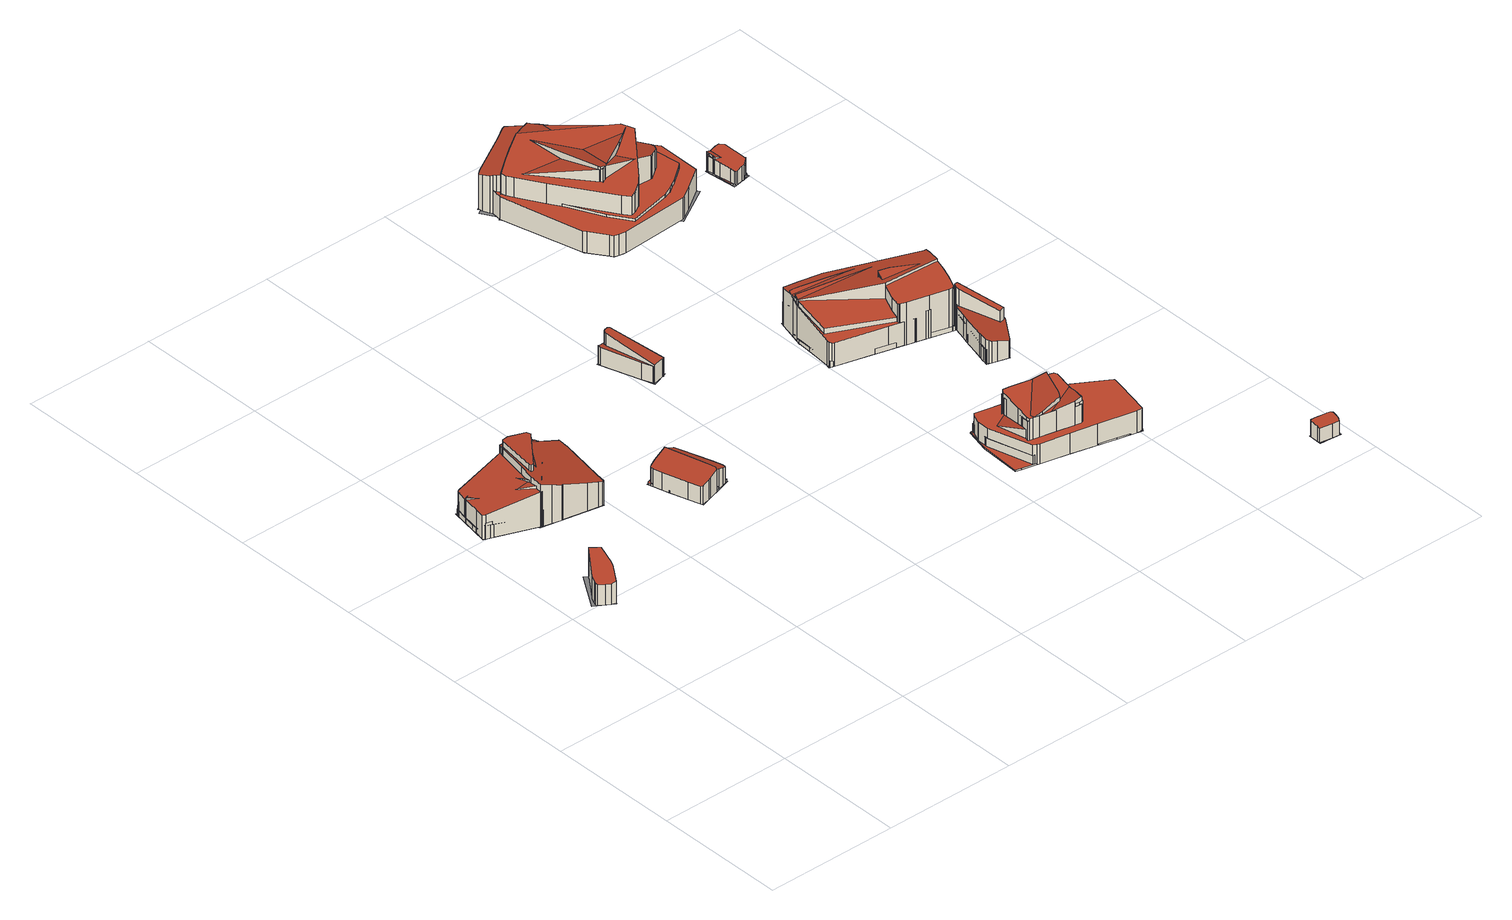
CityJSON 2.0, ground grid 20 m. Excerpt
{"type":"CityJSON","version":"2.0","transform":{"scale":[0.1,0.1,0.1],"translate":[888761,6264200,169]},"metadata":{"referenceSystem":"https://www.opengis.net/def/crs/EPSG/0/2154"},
"CityObjects":{
"building1":{"type":"Building","attributes":{"class":"Building"},"children":["building1-1"]},
"building1-1":{"type":"BuildingPart","parents":["building1"],"geometry":[{"type":"MultiSurface","lod":"2.2","boundaries":[[[0,1,2,3,4,5,6,7,8,9,10]],[[11,12,1,0]],[[12,13,2,1]],[[13,14,3,2]],[[14,15,4,3]],[[15,16,5,4]],[[16,17,6,5]],[[17,18,7,6]],[[18,19,8,7]],[[19,20,9,8]],[[20,21,10,9]],[[21,11,0,10]],[[22,23,24,25]]],"semantics":{"surfaces":[{"type":"RoofSurface","rf_azimuth":237.9,"rf_slope":11.33},{"type":"WallSurface","on_footprint_edge":true},{"type":"GroundSurface"}],"values":[0,1,1,1,1,1,1,1,1,1,1,1,2]}}]},
"building2":{"type":"Building","attributes":{"class":"Building"},"children":["building2-1"]},
"building2-1":{"type":"BuildingPart","parents":["building2"],"geometry":[{"type":"MultiSurface","lod":"2.2","boundaries":[[[26,27,28,29,30,31,32,33,34,35,36,37,38,39,40,41,42,43,44,45,46,47]],[[48,49,27,26]],[[49,50,28,27]],[[50,51,29,28]],[[51,52,30,29]],[[52,53,31,30]],[[53,54,32,31]],[[54,55,33,32]],[[55,56,34,33]],[[56,57,35,34]],[[57,58,36,35]],[[58,59,37,36]],[[59,60,38,37]],[[60,61,39,38]],[[61,62,40,39]],[[62,63,41,40]],[[63,64,42,41]],[[64,65,43,42]],[[65,66,44,43]],[[66,67,45,44]],[[67,68,46,45]],[[68,69,47,46]],[[69,48,26,47]],[[70,71,72,73,74,75,76,77,78,79,80,81]],[[82,83,71,70]],[[83,84,72,71]],[[84,85,73,72]],[[85,86,74,73]],[[86,87,75,74]],[[87,88,76,75]],[[88,89,77,76]],[[89,90,78,77]],[[90,91,79,78]],[[91,92,80,79]],[[92,93,81,80]],[[93,82,70,81]],[[94,95,96,97,98,99,100,101,102,103]],[[104,105,95,94]],[[105,106,96,95]],[[106,107,97,96]],[[107,108,98,97]],[[108,109,99,98]],[[109,110,100,99]],[[110,111,101,100]],[[111,112,102,101]],[[112,113,103,102]],[[113,104,94,103]],[[114,115,116,117,118,119,120,121,122,123,124,125,126,127,128,129,130,131,132,133]],[[134,135,115,114]],[[135,136,116,115]],[[136,137,117,116]],[[137,138,118,117]],[[138,139,119,118]],[[139,140,120,119]],[[140,141,121,120]],[[141,142,122,121]],[[142,143,123,122]],[[143,144,124,123]],[[144,145,125,124]],[[145,146,126,125]],[[146,147,127,126]],[[147,148,128,127]],[[148,149,129,128]],[[149,112,130,129]],[[112,150,131,130]],[[150,151,132,131]],[[151,152,133,132]],[[152,134,114,133]],[[153,154,155,156,157,158,159,160,161,162,163,164]],[[165,166,154,153]],[[166,48,155,154]],[[48,167,156,155]],[[167,168,157,156]],[[168,169,158,157]],[[169,170,159,158]],[[170,106,160,159]],[[106,171,161,160]],[[171,112,162,161]],[[112,90,163,162]],[[90,172,164,163]],[[172,165,153,164]],[[173,174,175,176,177,178,179,180]],[[181,182,174,173]],[[182,183,175,174]],[[183,184,176,175]],[[184,185,177,176]],[[185,186,178,177]],[[186,187,179,178]],[[187,188,180,179]],[[188,181,173,180]],[[189,190,191,192,193,194,195,196,197,198]],[[199,200,190,189]],[[200,201,191,190]],[[201,202,192,191]],[[202,203,193,192]],[[203,204,194,193]],[[204,205,195,194]],[[205,111,196,195]],[[111,206,197,196]],[[206,207,198,197]],[[207,199,189,198]],[[208,209,210,211,212,213,214,215,216]],[[217,218,209,208]],[[218,219,210,209]],[[219,220,211,210]],[[220,221,212,211]],[[221,222,213,212]],[[222,223,214,213]],[[223,224,215,214]],[[224,225,216,215]],[[225,217,208,216]],[[226,227,228,229,230,231,232,233]],[[234,235,227,226]],[[235,236,228,227]],[[236,237,229,228]],[[237,238,230,229]],[[238,110,231,230]],[[110,239,232,231]],[[239,240,233,232]],[[240,234,226,233]],[[241,242,243,244,245,246,247]],[[248,249,242,241]],[[249,250,243,242]],[[250,251,244,243]],[[251,252,245,244]],[[252,253,246,245]],[[253,254,247,246]],[[254,248,241,247]],[[255,256,257,258,259,260,261]],[[262,263,256,255]],[[263,238,257,256]],[[238,264,258,257]],[[264,265,259,258]],[[265,266,260,259]],[[266,267,261,260]],[[267,262,255,261]],[[268,269,270,271,272,273]],[[274,275,269,268]],[[275,203,270,269]],[[203,276,271,270]],[[276,277,272,271]],[[277,278,273,272]],[[278,274,268,273]],[[279,280,281,282,283,284,285]],[[286,287,280,279]],[[287,288,281,280]],[[288,289,282,281]],[[289,290,283,282]],[[290,291,284,283]],[[291,292,285,284]],[[292,286,279,285]],[[293,294,295,296,297,298,299,300,301,302,303,304,305]]],"semantics":{"surfaces":[{"type":"RoofSurface","rf_azimuth":349.14,"rf_slope":16.81},{"type":"WallSurface","on_footprint_edge":true},{"type":"RoofSurface","rf_azimuth":169.28,"rf_slope":13.13},{"type":"RoofSurface","rf_azimuth":63.51,"rf_slope":18.24},{"type":"RoofSurface","rf_azimuth":50.79,"rf_slope":1.12},{"type":"RoofSurface","rf_azimuth":313.79,"rf_slope":3.63},{"type":"RoofSurface","rf_azimuth":238.72,"rf_slope":5.45},{"type":"RoofSurface","rf_azimuth":90.87,"rf_slope":7.78},{"type":"RoofSurface","rf_azimuth":340.46,"rf_slope":4.68},{"type":"RoofSurface","rf_azimuth":47.41,"rf_slope":17.22},{"type":"RoofSurface","rf_azimuth":132.97,"rf_slope":17.81},{"type":"RoofSurface","rf_azimuth":29.64,"rf_slope":15.2},{"type":"RoofSurface","rf_azimuth":347.19,"rf_slope":17.34},{"type":"RoofSurface","rf_azimuth":66.16,"rf_slope":10.5},{"type":"GroundSurface"}],"values":[0,1,1,1,1,1,1,1,1,1,1,1,1,1,1,1,1,1,1,1,1,1,1,2,1,1,1,1,1,1,1,1,1,1,1,1,3,1,1,1,1,1,1,1,1,1,1,4,1,1,1,1,1,1,1,1,1,1,1,1,1,1,1,1,1,1,1,1,5,1,1,1,1,1,1,1,1,1,1,1,1,6,1,1,1,1,1,1,1,1,7,1,1,1,1,1,1,1,1,1,1,8,1,1,1,1,1,1,1,1,1,9,1,1,1,1,1,1,1,1,10,1,1,1,1,1,1,1,11,1,1,1,1,1,1,1,12,1,1,1,1,1,1,13,1,1,1,1,1,1,1,14]}}]},
"building3":{"type":"Building","attributes":{"class":"Building"},"children":["building3-1"]},
"building3-1":{"type":"BuildingPart","parents":["building3"],"geometry":[{"type":"MultiSurface","lod":"2.2","boundaries":[[[306,307,308,309,310,311,312,313,314,315,316,317,318,319,320]],[[321,322,307,306]],[[322,323,308,307]],[[323,324,309,308]],[[324,325,310,309]],[[325,326,311,310]],[[326,327,312,311]],[[327,328,313,312]],[[328,329,314,313]],[[329,330,315,314]],[[330,331,316,315]],[[331,332,317,316]],[[332,333,318,317]],[[333,334,319,318]],[[334,335,320,319]],[[335,321,306,320]],[[336,337,338,339,340,341,342,343,344,345,346,347]],[[348,349,337,336]],[[349,350,338,337]],[[350,351,339,338]],[[351,352,340,339]],[[352,353,341,340]],[[353,354,342,341]],[[354,355,343,342]],[[355,356,344,343]],[[356,357,345,344]],[[357,358,346,345]],[[358,359,347,346]],[[359,348,336,347]],[[360,361,362,363,364,365,366,367,368,369,370,371,372,373,374,375,376]],[[377,378,361,360]],[[378,322,362,361]],[[322,379,363,362]],[[379,380,364,363]],[[380,381,365,364]],[[381,382,366,365]],[[382,383,367,366]],[[383,354,368,367]],[[354,384,369,368]],[[384,385,370,369]],[[385,386,371,370]],[[386,387,372,371]],[[387,388,373,372]],[[388,389,374,373]],[[389,390,375,374]],[[390,391,376,375]],[[391,377,360,376]],[[392,393,394,395,396,397,398,399,400,401]],[[402,403,393,392]],[[403,404,394,393]],[[404,352,395,394]],[[352,405,396,395]],[[405,406,397,396]],[[406,407,398,397]],[[407,408,399,398]],[[408,409,400,399]],[[409,410,401,400]],[[410,402,392,401]],[[411,412,413,414,415]],[[416,417,412,411]],[[417,418,413,412]],[[418,419,414,413]],[[419,420,415,414]],[[420,416,411,415]],[[421,422,423,424]],[[335,425,422,421]],[[425,426,423,422]],[[426,427,424,423]],[[427,335,421,424]],[[428,429,430,431]]],"semantics":{"surfaces":[{"type":"RoofSurface","rf_azimuth":194.45,"rf_slope":10.68},{"type":"WallSurface","on_footprint_edge":true},{"type":"RoofSurface","rf_azimuth":16.69,"rf_slope":19.76},{"type":"RoofSurface","rf_azimuth":79.79,"rf_slope":1.07},{"type":"RoofSurface","rf_azimuth":17.7,"rf_slope":1.95},{"type":"RoofSurface","rf_azimuth":292.73,"rf_slope":10.06},{"type":"RoofSurface","rf_azimuth":292.08,"rf_slope":13.19},{"type":"GroundSurface"}],"values":[0,1,1,1,1,1,1,1,1,1,1,1,1,1,1,1,2,1,1,1,1,1,1,1,1,1,1,1,1,3,1,1,1,1,1,1,1,1,1,1,1,1,1,1,1,1,1,4,1,1,1,1,1,1,1,1,1,1,5,1,1,1,1,1,6,1,1,1,1,7]}}]},
"building4":{"type":"Building","attributes":{"class":"Building"},"children":["building4-1"]},
"building4-1":{"type":"BuildingPart","parents":["building4"],"geometry":[{"type":"MultiSurface","lod":"2.2","boundaries":[[[432,433,434,435,436,437,438,439,440,441,442]],[[443,444,433,432]],[[444,445,434,433]],[[445,446,435,434]],[[446,447,436,435]],[[447,448,437,436]],[[448,449,438,437]],[[449,450,439,438]],[[450,451,440,439]],[[451,452,441,440]],[[452,453,442,441]],[[453,443,432,442]],[[454,455,456,457,458,459,460,461,462]],[[463,464,455,454]],[[464,465,456,455]],[[465,466,457,456]],[[466,467,458,457]],[[467,468,459,458]],[[468,469,460,459]],[[469,470,461,460]],[[470,471,462,461]],[[471,463,454,462]],[[472,473,474,475,476,477]]],"semantics":{"surfaces":[{"type":"RoofSurface","rf_azimuth":10.27,"rf_slope":12.57},{"type":"WallSurface","on_footprint_edge":true},{"type":"RoofSurface","rf_azimuth":296.57,"rf_slope":12.35},{"type":"GroundSurface"}],"values":[0,1,1,1,1,1,1,1,1,1,1,1,2,1,1,1,1,1,1,1,1,1,3]}}]},
"building5":{"type":"Building","attributes":{"class":"Building"},"children":["building5-1"]},
"building5-1":{"type":"BuildingPart","parents":["building5"],"geometry":[{"type":"MultiSurface","lod":"2.2","boundaries":[[[478,479,480,481,482,483,484,485,486,487,488,489,490,491,492,493,494,495,496]],[[497,498,479,478]],[[498,499,480,479]],[[499,500,481,480]],[[500,501,482,481]],[[501,502,483,482]],[[502,503,484,483]],[[503,504,485,484]],[[504,505,486,485]],[[505,506,487,486]],[[506,507,488,487]],[[507,508,489,488]],[[508,509,490,489]],[[509,510,491,490]],[[510,511,492,491]],[[511,512,493,492]],[[512,513,494,493]],[[513,514,495,494]],[[514,515,496,495]],[[515,497,478,496]],[[516,517,518,519,520,521,522,523,524,525,526,527,528,529]],[[530,531,517,516]],[[531,532,518,517]],[[532,533,519,518]],[[533,534,520,519]],[[534,535,521,520]],[[535,536,522,521]],[[536,537,523,522]],[[537,538,524,523]],[[538,539,525,524]],[[539,540,526,525]],[[540,541,527,526]],[[541,542,528,527]],[[542,543,529,528]],[[543,530,516,529]],[[544,545,546,547,548,549,550,551,552,553,554,555,556,557,558,559,560,561,562]],[[563,564,545,544]],[[564,565,546,545]],[[565,566,547,546]],[[566,567,548,547]],[[567,568,549,548]],[[568,569,550,549]],[[569,570,551,550]],[[570,571,552,551]],[[571,572,553,552]],[[572,573,554,553]],[[573,574,555,554]],[[574,575,556,555]],[[575,576,557,556]],[[576,577,558,557]],[[577,578,559,558]],[[578,579,560,559]],[[579,580,561,560]],[[580,581,562,561]],[[581,563,544,562]],[[582,583,584,585,586,587,588,589,590,591,592,593]],[[594,530,583,582]],[[530,595,584,583]],[[595,596,585,584]],[[596,597,586,585]],[[597,598,587,586]],[[598,599,588,587]],[[599,600,589,588]],[[600,601,590,589]],[[601,602,591,590]],[[602,603,592,591]],[[603,604,593,592]],[[604,594,582,593]],[[605,606,607,608,609,610,611,612,613,614,615,616,617,618,619,620]],[[621,622,606,605]],[[622,623,607,606]],[[623,624,608,607]],[[624,625,609,608]],[[625,626,610,609]],[[626,627,611,610]],[[627,628,612,611]],[[628,629,613,612]],[[629,630,614,613]],[[630,631,615,614]],[[631,632,616,615]],[[632,633,617,616]],[[633,634,618,617]],[[634,635,619,618]],[[635,636,620,619]],[[636,621,605,620]],[[637,638,639,640,641,642,643,644]],[[645,646,638,637]],[[646,647,639,638]],[[647,624,640,639]],[[624,648,641,640]],[[648,649,642,641]],[[649,650,643,642]],[[650,651,644,643]],[[651,645,637,644]],[[652,653,654,655,656,657,658,659,660,661,662,663]],[[664,665,653,652]],[[665,666,654,653]],[[666,667,655,654]],[[667,668,656,655]],[[668,669,657,656]],[[669,670,658,657]],[[670,671,659,658]],[[671,672,660,659]],[[672,673,661,660]],[[673,674,662,661]],[[674,675,663,662]],[[675,664,652,663]],[[676,677,678,679,680,681,682]],[[683,684,677,676]],[[684,685,678,677]],[[685,507,679,678]],[[507,686,680,679]],[[686,687,681,680]],[[687,688,682,681]],[[688,683,676,682]],[[689,690,691,692,693,581,694,695]]],"semantics":{"surfaces":[{"type":"RoofSurface","rf_azimuth":140.25,"rf_slope":1.15},{"type":"WallSurface","on_footprint_edge":true},{"type":"RoofSurface","rf_azimuth":108.27,"rf_slope":0.24},{"type":"RoofSurface","rf_azimuth":93.43,"rf_slope":0.339},{"type":"RoofSurface","rf_azimuth":117.84,"rf_slope":17.68},{"type":"RoofSurface","rf_azimuth":115.91,"rf_slope":12.76},{"type":"RoofSurface","rf_azimuth":160.29,"rf_slope":12.52},{"type":"RoofSurface","rf_azimuth":135.57,"rf_slope":11.89},{"type":"RoofSurface","rf_azimuth":6.06,"rf_slope":2.77},{"type":"GroundSurface"}],"values":[0,1,1,1,1,1,1,1,1,1,1,1,1,1,1,1,1,1,1,1,2,1,1,1,1,1,1,1,1,1,1,1,1,1,1,3,1,1,1,1,1,1,1,1,1,1,1,1,1,1,1,1,1,1,1,4,1,1,1,1,1,1,1,1,1,1,1,1,5,1,1,1,1,1,1,1,1,1,1,1,1,1,1,1,1,6,1,1,1,1,1,1,1,1,7,1,1,1,1,1,1,1,1,1,1,1,1,8,1,1,1,1,1,1,1,9]}}]},
"building6":{"type":"Building","attributes":{"class":"Building"},"children":["building6-1"]},
"building6-1":{"type":"BuildingPart","parents":["building6"],"geometry":[{"type":"MultiSurface","lod":"2.2","boundaries":[[[696,697,698,699,700,701,702,703,704,705,706,707,708,709,710,711,712,713,714]],[[715,716,697,696]],[[716,717,698,697]],[[717,718,699,698]],[[718,719,700,699]],[[719,720,701,700]],[[720,721,702,701]],[[721,722,703,702]],[[722,723,704,703]],[[723,724,705,704]],[[724,725,706,705]],[[725,726,707,706]],[[726,727,708,707]],[[727,728,709,708]],[[728,729,710,709]],[[729,730,711,710]],[[730,731,712,711]],[[731,732,713,712]],[[732,733,714,713]],[[733,715,696,714]],[[734,735,736,737,738,739,740,741,742,743,744,745,746,747]],[[748,749,735,734]],[[749,750,736,735]],[[750,751,737,736]],[[751,752,738,737]],[[752,753,739,738]],[[753,754,740,739]],[[754,755,741,740]],[[755,756,742,741]],[[756,757,743,742]],[[757,758,744,743]],[[758,759,745,744]],[[759,760,746,745]],[[760,761,747,746]],[[761,748,734,747]],[[762,763,764,765,766,767,768,769,770,771,772,773,774,775,776,777,778,779]],[[780,781,763,762]],[[781,782,764,763]],[[782,783,765,764]],[[783,784,766,765]],[[784,785,767,766]],[[785,786,768,767]],[[786,787,769,768]],[[787,788,770,769]],[[788,789,771,770]],[[789,790,772,771]],[[790,791,773,772]],[[791,792,774,773]],[[792,793,775,774]],[[793,794,776,775]],[[794,795,777,776]],[[795,796,778,777]],[[796,797,779,778]],[[797,780,762,779]],[[798,799,800,801,802,803,804,805]],[[806,807,799,798]],[[807,808,800,799]],[[808,809,801,800]],[[809,810,802,801]],[[810,811,803,802]],[[811,812,804,803]],[[812,813,805,804]],[[813,806,798,805]],[[814,815,816,817,818,819,820,821]],[[822,823,815,814]],[[823,824,816,815]],[[824,825,817,816]],[[825,826,818,817]],[[826,827,819,818]],[[827,828,820,819]],[[828,829,821,820]],[[829,822,814,821]],[[830,831,832,833,834,835,836,837,838,839]],[[840,718,831,830]],[[718,841,832,831]],[[841,842,833,832]],[[842,843,834,833]],[[843,844,835,834]],[[844,845,836,835]],[[845,826,837,836]],[[826,846,838,837]],[[846,847,839,838]],[[847,840,830,839]],[[842,848,849,850,851,852,853,854,855,856]]],"semantics":{"surfaces":[{"type":"RoofSurface","rf_azimuth":255.16,"rf_slope":15.49},{"type":"WallSurface","on_footprint_edge":true},{"type":"RoofSurface","rf_azimuth":91.09,"rf_slope":12.13},{"type":"RoofSurface","rf_azimuth":254.74,"rf_slope":12.95},{"type":"RoofSurface","rf_azimuth":256.97,"rf_slope":15.56},{"type":"RoofSurface","rf_azimuth":75.72,"rf_slope":19.86},{"type":"RoofSurface","rf_azimuth":62.46,"rf_slope":2.45},{"type":"GroundSurface"}],"values":[0,1,1,1,1,1,1,1,1,1,1,1,1,1,1,1,1,1,1,1,2,1,1,1,1,1,1,1,1,1,1,1,1,1,1,3,1,1,1,1,1,1,1,1,1,1,1,1,1,1,1,1,1,1,4,1,1,1,1,1,1,1,1,5,1,1,1,1,1,1,1,1,6,1,1,1,1,1,1,1,1,1,1,7]}}]},
"building7":{"type":"Building","attributes":{"class":"Building"},"children":["building7-1"]},
"building7-1":{"type":"BuildingPart","parents":["building7"],"geometry":[{"type":"MultiSurface","lod":"2.2","boundaries":[[[857,858,859,860,861,862,863,864,865,866,867,868,869,870,871,872,873]],[[874,875,858,857]],[[875,876,859,858]],[[876,877,860,859]],[[877,878,861,860]],[[878,879,862,861]],[[879,880,863,862]],[[880,881,864,863]],[[881,882,865,864]],[[882,883,866,865]],[[883,884,867,866]],[[884,885,868,867]],[[885,886,869,868]],[[886,887,870,869]],[[887,888,871,870]],[[888,889,872,871]],[[889,890,873,872]],[[890,874,857,873]],[[891,892,893,894,895,896,897,898,899,900,901,902,903]],[[904,905,892,891]],[[905,906,893,892]],[[906,907,894,893]],[[907,908,895,894]],[[908,909,896,895]],[[909,910,897,896]],[[910,911,898,897]],[[911,912,899,898]],[[912,913,900,899]],[[913,914,901,900]],[[914,915,902,901]],[[915,916,903,902]],[[916,904,891,903]],[[917,918,919,920,921,922,923,924,925,926]],[[927,928,918,917]],[[928,929,919,918]],[[929,930,920,919]],[[930,931,921,920]],[[931,932,922,921]],[[932,933,923,922]],[[933,934,924,923]],[[934,935,925,924]],[[935,936,926,925]],[[936,927,917,926]],[[937,938,939,940,941,942,943]],[[934,944,938,937]],[[944,945,939,938]],[[945,946,940,939]],[[946,947,941,940]],[[947,948,942,941]],[[948,949,943,942]],[[949,934,937,943]],[[950,951,952,953,954]],[[955,956,951,950]],[[956,957,952,951]],[[957,958,953,952]],[[958,959,954,953]],[[959,955,950,954]],[[960,961,962,963,964]],[[965,966,961,960]],[[966,967,962,961]],[[967,968,963,962]],[[968,969,964,963]],[[969,965,960,964]],[[970,971,972,973,974,975,976,977,978,979]]],"semantics":{"surfaces":[{"type":"RoofSurface","rf_azimuth":344.69,"rf_slope":15.63},{"type":"WallSurface","on_footprint_edge":true},{"type":"RoofSurface","rf_azimuth":56.13,"rf_slope":1.52},{"type":"RoofSurface","rf_azimuth":313.28,"rf_slope":8.66},{"type":"RoofSurface","rf_azimuth":287.79,"rf_slope":20.69},{"type":"RoofSurface","rf_azimuth":310.71,"rf_slope":8.77},{"type":"RoofSurface","rf_azimuth":15.02,"rf_slope":19.7},{"type":"GroundSurface"}],"values":[0,1,1,1,1,1,1,1,1,1,1,1,1,1,1,1,1,1,2,1,1,1,1,1,1,1,1,1,1,1,1,1,3,1,1,1,1,1,1,1,1,1,1,4,1,1,1,1,1,1,1,5,1,1,1,1,1,6,1,1,1,1,1,7]}}]},
"building8":{"type":"Building","attributes":{"class":"Building"},"children":["building8-1"]},
"building8-1":{"type":"BuildingPart","parents":["building8"],"geometry":[{"type":"MultiSurface","lod":"2.2","boundaries":[[[980,981,982,983,984,985,986,987,988,989,990,991,992,993,994]],[[995,996,981,980]],[[996,997,982,981]],[[997,998,983,982]],[[998,999,984,983]],[[999,1000,985,984]],[[1000,1001,986,985]],[[1001,1002,987,986]],[[1002,1003,988,987]],[[1003,1004,989,988]],[[1004,1005,990,989]],[[1005,1006,991,990]],[[1006,1007,992,991]],[[1007,1008,993,992]],[[1008,1009,994,993]],[[1009,995,980,994]],[[1010,1011,1012,1013,1014,1015,1016,1017,1018,1019,1020,1021,1022,1023,1024,1025,1026,1027]],[[1028,1029,1011,1010]],[[1029,1030,1012,1011]],[[1030,1031,1013,1012]],[[1031,1032,1014,1013]],[[1032,1033,1015,1014]],[[1033,1034,1016,1015]],[[1034,1035,1017,1016]],[[1035,1036,1018,1017]],[[1036,1037,1019,1018]],[[1037,1038,1020,1019]],[[1038,1039,1021,1020]],[[1039,1040,1022,1021]],[[1040,1041,1023,1022]],[[1041,1042,1024,1023]],[[1042,1043,1025,1024]],[[1043,1044,1026,1025]],[[1044,1045,1027,1026]],[[1045,1028,1010,1027]],[[1046,1047,1048,1049,1050,1051,1052,1053,1054,1055,1056,1057,1058,1059,1060,1061,1062,1063,1064,1065,1066,1067]],[[1068,1069,1047,1046]],[[1069,1070,1048,1047]],[[1070,1071,1049,1048]],[[1071,1072,1050,1049]],[[1072,1073,1051,1050]],[[1073,1074,1052,1051]],[[1074,1075,1053,1052]],[[1075,1076,1054,1053]],[[1076,1077,1055,1054]],[[1077,1078,1056,1055]],[[1078,1079,1057,1056]],[[1079,1080,1058,1057]],[[1080,1081,1059,1058]],[[1081,1082,1060,1059]],[[1082,1083,1061,1060]],[[1083,1084,1062,1061]],[[1084,1085,1063,1062]],[[1085,1086,1064,1063]],[[1086,1087,1065,1064]],[[1087,1088,1066,1065]],[[1088,1089,1067,1066]],[[1089,1068,1046,1067]],[[1090,1091,1092,1093,1094,1095,1096,1097,1098,1099,1100,1101,1102,1103,1104,1105,1106]],[[1107,1108,1091,1090]],[[1108,1109,1092,1091]],[[1109,1110,1093,1092]],[[1110,1111,1094,1093]],[[1111,1030,1095,1094]],[[1030,1112,1096,1095]],[[1112,1113,1097,1096]],[[1113,1114,1098,1097]],[[1114,1115,1099,1098]],[[1115,1116,1100,1099]],[[1116,1117,1101,1100]],[[1117,1118,1102,1101]],[[1118,1119,1103,1102]],[[1119,1120,1104,1103]],[[1120,1121,1105,1104]],[[1121,1122,1106,1105]],[[1122,1107,1090,1106]],[[1123,1124,1125,1126,1127,1128,1129,1130,1131,1132,1133,1134,1135,1136,1137,1138,1139,1140,1141]],[[1142,1143,1124,1123]],[[1143,1144,1125,1124]],[[1144,1145,1126,1125]],[[1145,1146,1127,1126]],[[1146,1147,1128,1127]],[[1147,1148,1129,1128]],[[1148,1149,1130,1129]],[[1149,1150,1131,1130]],[[1150,1151,1132,1131]],[[1151,1152,1133,1132]],[[1152,1153,1134,1133]],[[1153,1154,1135,1134]],[[1154,1155,1136,1135]],[[1155,1156,1137,1136]],[[1156,1157,1138,1137]],[[1157,1158,1139,1138]],[[1158,1159,1140,1139]],[[1159,1160,1141,1140]],[[1160,1142,1123,1141]],[[1161,1162,1163,1164,1165,1166,1167,1168,1169,1170,1171,1172,1173,1174,1079,1175,1176,1177,1178,1179,1180,1181,1182,1183]]],"semantics":{"surfaces":[{"type":"RoofSurface","rf_azimuth":210.86,"rf_slope":13.69},{"type":"WallSurface","on_footprint_edge":true},{"type":"RoofSurface","rf_azimuth":30.29,"rf_slope":15.48},{"type":"RoofSurface","rf_azimuth":273.87,"rf_slope":0.909},{"type":"RoofSurface","rf_azimuth":120.67,"rf_slope":12.27},{"type":"RoofSurface","rf_azimuth":241.56,"rf_slope":1.19},{"type":"GroundSurface"}],"values":[0,1,1,1,1,1,1,1,1,1,1,1,1,1,1,1,2,1,1,1,1,1,1,1,1,1,1,1,1,1,1,1,1,1,1,3,1,1,1,1,1,1,1,1,1,1,1,1,1,1,1,1,1,1,1,1,1,1,4,1,1,1,1,1,1,1,1,1,1,1,1,1,1,1,1,1,5,1,1,1,1,1,1,1,1,1,1,1,1,1,1,1,1,1,1,1,6]}}]},
"building9":{"type":"Building","attributes":{"class":"Building"},"children":["building9-1"]},
"building9-1":{"type":"BuildingPart","parents":["building9"],"geometry":[{"type":"MultiSurface","lod":"2.2","boundaries":[[[1184,1185,1186,1187,1188,1189,1190,1191,1192,1193,1194,1195,1196,1197]],[[1198,1199,1185,1184]],[[1199,1200,1186,1185]],[[1200,1201,1187,1186]],[[1201,1202,1188,1187]],[[1202,1203,1189,1188]],[[1203,1204,1190,1189]],[[1204,1205,1191,1190]],[[1205,1206,1192,1191]],[[1206,1207,1193,1192]],[[1207,1208,1194,1193]],[[1208,1209,1195,1194]],[[1209,1210,1196,1195]],[[1210,1211,1197,1196]],[[1211,1198,1184,1197]],[[1212,1213,1214,1215,1216,1217,1218,1219,1220]],[[1221,1222,1213,1212]],[[1222,1223,1214,1213]],[[1223,1224,1215,1214]],[[1224,1225,1216,1215]],[[1225,1226,1217,1216]],[[1226,1227,1218,1217]],[[1227,1228,1219,1218]],[[1228,1229,1220,1219]],[[1229,1221,1212,1220]],[[1230,1231,1232,1233,1234,1235,1236]],[[1229,1237,1231,1230]],[[1237,1238,1232,1231]],[[1238,1239,1233,1232]],[[1239,1240,1234,1233]],[[1240,1241,1235,1234]],[[1241,1242,1236,1235]],[[1242,1229,1230,1236]],[[1243,1244,1245,1246]]],"semantics":{"surfaces":[{"type":"RoofSurface","rf_azimuth":266.37,"rf_slope":10.19},{"type":"WallSurface","on_footprint_edge":true},{"type":"RoofSurface","rf_azimuth":249.2,"rf_slope":14.33},{"type":"RoofSurface","rf_azimuth":241.42,"rf_slope":11.64},{"type":"GroundSurface"}],"values":[0,1,1,1,1,1,1,1,1,1,1,1,1,1,1,2,1,1,1,1,1,1,1,1,1,3,1,1,1,1,1,1,1,4]}}]},
"building10":{"type":"Building","attributes":{"class":"Building"},"children":["building10-1"]},
"building10-1":{"type":"BuildingPart","parents":["building10"],"geometry":[{"type":"MultiSurface","lod":"2.2","boundaries":[[[1247,1248,1249,1250,1251,1252,1253,1254,1255,1256,1257,1258,1259,1260,1261]],[[1262,1263,1248,1247]],[[1263,1264,1249,1248]],[[1264,1265,1250,1249]],[[1265,1266,1251,1250]],[[1266,1267,1252,1251]],[[1267,1268,1253,1252]],[[1268,1269,1254,1253]],[[1269,1270,1255,1254]],[[1270,1271,1256,1255]],[[1271,1272,1257,1256]],[[1272,1273,1258,1257]],[[1273,1274,1259,1258]],[[1274,1275,1260,1259]],[[1275,1276,1261,1260]],[[1276,1262,1247,1261]],[[1277,1278,1279,1280,1281,1282,1283,1284,1285,1286,1287,1288]],[[1289,1290,1278,1277]],[[1290,1291,1279,1278]],[[1291,1292,1280,1279]],[[1292,1266,1281,1280]],[[1266,1293,1282,1281]],[[1293,1294,1283,1282]],[[1294,1295,1284,1283]],[[1295,1296,1285,1284]],[[1296,1297,1286,1285]],[[1297,1298,1287,1286]],[[1298,1276,1288,1287]],[[1276,1289,1277,1288]],[[1299,1300,1301,1302,1303,1304,1305,1306,1307]],[[1308,1309,1300,1299]],[[1309,1310,1301,1300]],[[1310,1311,1302,1301]],[[1311,1312,1303,1302]],[[1312,1313,1304,1303]],[[1313,1314,1305,1304]],[[1314,1315,1306,1305]],[[1315,1316,1307,1306]],[[1316,1308,1299,1307]],[[1317,1318,1319,1320]]],"semantics":{"surfaces":[{"type":"RoofSurface","rf_azimuth":227.08,"rf_slope":11.56},{"type":"WallSurface","on_footprint_edge":true},{"type":"RoofSurface","rf_azimuth":194.97,"rf_slope":8.88},{"type":"RoofSurface","rf_azimuth":346.77,"rf_slope":20.07},{"type":"GroundSurface"}],"values":[0,1,1,1,1,1,1,1,1,1,1,1,1,1,1,1,2,1,1,1,1,1,1,1,1,1,1,1,1,3,1,1,1,1,1,1,1,1,1,4]}}]}
},
"vertices":[
[8,365,73],[9,362,72],[17,357,72],[23,353,72],[30,351,73],[46,375,78],[48,380,79],[54,406,85],[42,416,85],[13,377,75],[10,370,74],[8,365,40],[9,362,40],[17,357,40],[23,353,40],[30,351,40],[46,375,40],[48,380,40],[54,406,40],[42,416,40],[13,377,40],[10,370,40],[36,420,40],[2,366,40],[29,349,40],[63,402,40],
[79,548,93],[94,544,88],[108,541,83],[110,541,83],[145,534,72],[161,531,67],[168,530,65],[170,531,65],[172,545,65],[185,617,65],[185,620,65],[186,631,65],[185,632,66],[155,639,75],[131,644,82],[108,647,89],[103,648,91],[99,648,92],[98,646,92],[96,641,93],[87,594,93],[82,570,93],[79,548,28],[94,544,28],[108,541,28],[110,541,28],[145,534,28],[161,531,28],[168,530,28],[170,531,28],[172,545,28],[185,617,28],[185,620,28],[186,631,28],[185,632,28],[155,639,28],[131,644,28],[108,647,28],[103,648,28],[99,648,28],[98,646,28],[96,641,28],[87,594,28],[82,570,28],[7,578,64],[10,575,65],[81,547,83],[82,549,83],[133,630,91],[136,636,91],[108,646,85],[98,645,82],[21,638,65],[19,637,64],[15,621,64],[10,593,64],[7,578,28],[10,575,28],[81,547,28],[82,549,28],[133,630,28],[136,636,28],[108,646,28],[98,645,28],[21,638,28],[19,637,28],[15,621,28],[10,593,28],[70,629,71],[84,567,87],[183,631,54],[157,657,50],[152,659,50],[141,661,51],[136,661,52],[83,651,63],[80,650,63],[78,647,65],[70,629,28],[84,567,28],[183,631,28],[157,657,28],[152,659,28],[141,661,28],[136,661,28],[83,651,28],[80,650,28],[78,647,28],[8,580,37],[9,577,37],[88,546,36],[92,545,36],[109,541,36],[144,534,36],[158,532,36],[160,532,36],[165,532,36],[169,533,35],[170,536,35],[171,540,35],[183,606,34],[184,631,34],[148,656,34],[137,658,34],[80,650,35],[19,639,36],[17,634,36],[11,601,36],[8,580,28],[9,577,28],[88,546,28],[92,545,28],[109,541,28],[144,534,28],[158,532,28],[160,532,28],[165,532,28],[169,533,28],[170,536,28],[171,540,28],[183,606,28],[184,631,28],[148,656,28],[137,658,28],[19,639,28],[17,634,28],[11,601,28],[8,582,50],[9,575,49],[79,548,45],[121,539,43],[135,537,42],[172,562,42],[174,566,42],[183,631,44],[134,658,48],[80,650,50],[21,638,52],[20,637,52],[8,582,28],[9,575,28],[121,539,28],[135,537,28],[172,562,28],[174,566,28],[134,658,28],[20,637,28],[9,574,53],[82,554,55],[171,634,66],[159,657,67],[156,658,67],[23,638,59],[10,581,54],[10,579,53],[9,574,28],[82,554,28],[171,634,28],[159,657,28],[156,658,28],[23,638,28],[10,581,28],[10,579,28],[11,577,50],[82,547,54],[170,571,51],[180,632,43],[159,649,41],[148,654,40],[136,657,39],[83,651,40],[19,638,42],[12,595,48],[11,577,28],[82,547,28],[170,571,28],[180,632,28],[159,649,28],[148,654,28],[136,657,28],[19,638,28],[12,595,28],[91,583,100],[92,581,100],[92,580,100],[96,581,100],[138,633,98],[135,638,99],[110,645,101],[101,644,101],[99,642,101],[91,583,28],[92,581,28],[92,580,28],[96,581,28],[138,633,28],[135,638,28],[110,645,28],[101,644,28],[99,642,28],[14,617,67],[80,550,68],[170,534,53],[176,633,29],[161,656,27],[136,661,31],[81,651,45],[43,634,57],[14,617,28],[80,550,28],[170,534,28],[176,633,28],[161,656,28],[81,651,28],[43,634,28],[20,634,55],[21,630,56],[82,555,87],[83,558,86],[136,641,79],[102,647,70],[24,637,55],[20,634,28],[21,630,28],[82,555,28],[83,558,28],[136,641,28],[102,647,28],[24,637,28],[86,573,88],[177,633,58],[161,656,59],[100,648,74],[97,639,76],[88,588,85],[87,583,86],[86,573,28],[177,633,28],[100,648,28],[97,639,28],[88,588,28],[87,583,28],[90,599,87],[165,635,67],[159,649,70],[105,647,86],[99,646,88],[92,608,88],[90,599,28],[165,635,28],[105,647,28],[99,646,28],[92,608,28],[78,649,56],[79,556,72],[80,548,73],[81,549,73],[161,636,52],[157,647,50],[82,651,55],[78,649,28],[79,556,28],[80,548,28],[81,549,28],[161,636,28],[157,647,28],[82,651,28],[77,547,28],[169,529,28],[187,631,28],[157,637,28],[161,657,28],[133,662,28],[130,643,28],[97,649,28],[77,653,28],[72,629,28],[18,640,28],[6,575,28],[80,559,28],
[243,519,54],[246,506,54],[257,469,54],[263,451,54],[265,449,55],[276,451,57],[280,452,58],[295,457,61],[297,460,61],[298,463,61],[295,475,61],[279,537,61],[256,530,57],[246,526,55],[244,525,54],[243,519,27],[246,506,27],[257,469,27],[263,451,27],[265,449,27],[276,451,27],[280,452,27],[295,457,27],[297,460,27],[298,463,27],[295,475,27],[279,537,27],[256,530,27],[246,526,27],[244,525,27],[276,535,59],[299,460,58],[301,460,58],[310,462,54],[316,464,52],[317,466,52],[317,471,51],[313,486,51],[299,531,51],[296,539,51],[292,540,52],[288,540,54],[276,535,27],[299,460,27],[301,460,27],[310,462,27],[316,464,27],[317,466,27],[317,471,27],[313,486,27],[299,531,27],[296,539,27],[292,540,27],[288,540,27],[241,526,30],[242,523,30],[246,506,31],[249,495,31],[262,455,32],[264,451,32],[265,450,32],[319,465,31],[317,471,31],[313,484,31],[309,498,31],[297,538,30],[295,542,30],[291,543,30],[288,542,30],[285,541,30],[242,527,30],[241,526,27],[242,523,27],[249,495,27],[262,455,27],[264,451,27],[265,450,27],[319,465,27],[313,484,27],[309,498,27],[297,538,27],[295,542,27],[291,543,27],[288,542,27],[285,541,27],[242,527,27],[260,531,38],[261,462,38],[262,461,38],[316,464,36],[315,469,36],[311,484,36],[297,533,36],[295,537,36],[293,540,36],[282,537,37],[260,531,27],[261,462,27],[262,461,27],[315,469,27],[311,484,27],[297,533,27],[295,537,27],[293,540,27],[282,537,27],[249,527,49],[271,451,35],[310,484,38],[295,541,49],[291,540,49],[249,527,27],[271,451,27],[310,484,27],[295,541,27],[291,540,27],[244,525,43],[304,505,34],[288,538,43],[250,528,44],[304,505,27],[288,538,27],[250,528,27],[320,464,27],[295,544,27],[240,527,27],[264,447,27],
[370,759,52],[388,703,50],[394,687,50],[411,690,46],[415,692,45],[417,694,45],[415,698,45],[391,767,47],[390,769,48],[374,765,51],[370,764,52],[370,759,24],[388,703,24],[394,687,24],[411,690,24],[415,692,24],[417,694,24],[415,698,24],[391,767,24],[390,769,24],[374,765,24],[370,764,24],[379,759,69],[395,685,53],[411,689,52],[413,689,52],[414,690,52],[391,766,69],[388,767,70],[383,766,70],[380,764,70],[379,759,24],[395,685,24],[411,689,24],[413,689,24],[414,690,24],[391,766,24],[388,767,24],[383,766,24],[380,764,24],[418,691,24],[411,711,24],[410,710,24],[391,770,24],[368,764,24],[394,683,24],
[602,288,68],[620,223,69],[624,220,69],[628,219,69],[670,209,70],[708,200,71],[763,187,72],[772,186,72],[773,187,72],[786,242,71],[788,255,71],[788,257,71],[730,295,70],[724,297,70],[721,298,70],[611,324,68],[608,320,68],[603,308,68],[602,305,68],[602,288,38],[620,223,38],[624,220,38],[628,219,38],[670,209,38],[708,200,38],[763,187,38],[772,186,38],[773,187,38],[786,242,38],[788,255,38],[788,257,38],[730,295,38],[724,297,38],[721,298,38],[611,324,38],[608,320,38],[603,308,38],[602,305,38],[624,233,102],[628,232,102],[637,230,102],[693,217,103],[699,217,103],[714,282,102],[712,286,102],[699,291,102],[691,293,102],[650,302,102],[641,303,102],[637,298,102],[629,262,102],[624,240,102],[624,233,38],[628,232,38],[637,230,38],[693,217,38],[699,217,38],[714,282,38],[712,286,38],[699,291,38],[691,293,38],[650,302,38],[641,303,38],[637,298,38],[629,262,38],[624,240,38],[594,228,40],[595,227,40],[602,225,40],[687,205,40],[735,193,40],[753,189,40],[770,186,40],[773,186,40],[776,200,40],[782,227,40],[785,249,40],[725,297,40],[719,299,40],[684,307,40],[615,324,40],[612,325,40],[607,326,40],[600,299,40],[598,289,40],[594,228,38],[595,227,38],[602,225,38],[687,205,38],[735,193,38],[753,189,38],[770,186,38],[773,186,38],[776,200,38],[782,227,38],[785,249,38],[725,297,38],[719,299,38],[684,307,38],[615,324,38],[612,325,38],[607,326,38],[600,299,38],[598,289,38],[608,314,59],[624,233,85],[696,216,100],[699,223,99],[712,273,86],[715,287,83],[655,312,67],[633,319,62],[628,320,61],[617,322,59],[614,322,58],[609,322,57],[608,314,38],[696,216,38],[699,223,38],[712,273,38],[715,287,38],[655,312,38],[633,319,38],[628,320,38],[617,322,38],[614,322,38],[609,322,38],[621,234,98],[686,218,107],[698,218,109],[701,229,107],[704,238,105],[706,249,103],[713,282,97],[714,286,96],[709,288,95],[694,292,93],[652,302,87],[645,304,86],[642,304,86],[641,304,86],[635,283,89],[626,250,95],[621,234,38],[686,218,38],[698,218,38],[701,229,38],[704,238,38],[706,249,38],[713,282,38],[714,286,38],[709,288,38],[694,292,38],[652,302,38],[645,304,38],[642,304,38],[641,304,38],[635,283,38],[626,250,38],[603,294,48],[621,225,58],[697,218,74],[701,229,74],[720,294,73],[720,298,73],[611,323,48],[609,323,48],[603,294,38],[621,225,38],[697,218,38],[720,294,38],[720,298,38],[611,323,38],[609,323,38],[628,251,100],[628,248,101],[630,232,103],[642,230,106],[677,236,110],[682,243,110],[683,245,110],[703,290,106],[656,301,97],[641,305,94],[640,304,94],[636,295,95],[628,251,38],[628,248,38],[630,232,38],[642,230,38],[677,236,38],[682,243,38],[683,245,38],[703,290,38],[656,301,38],[641,305,38],[640,304,38],[636,295,38],[601,290,53],[619,221,53],[783,238,45],[788,255,45],[669,309,50],[649,314,51],[609,324,53],[601,290,38],[619,221,38],[783,238,38],[669,309,38],[649,314,38],[609,324,38],[772,184,38],[789,257,38],[726,272,38],[732,296,38],[607,327,38],[608,286,38],[594,227,38],
[584,571,61],[584,568,60],[586,565,59],[589,563,59],[663,544,59],[700,534,59],[734,526,60],[768,596,81],[704,631,85],[693,635,86],[655,645,86],[613,655,85],[604,657,85],[602,657,85],[600,657,85],[599,657,85],[598,657,85],[596,654,84],[590,634,78],[584,571,22],[584,568,22],[586,565,22],[589,563,22],[663,544,22],[700,534,22],[734,526,22],[768,596,22],[704,631,22],[693,635,22],[655,645,22],[613,655,22],[604,657,22],[602,657,22],[600,657,22],[599,657,22],[598,657,22],[596,654,22],[590,634,22],[591,633,87],[685,574,100],[766,566,102],[773,588,98],[775,597,96],[772,598,95],[656,662,81],[655,662,81],[625,670,79],[608,674,78],[604,675,78],[603,675,78],[600,672,79],[591,636,87],[591,633,22],[685,574,22],[766,566,22],[773,588,22],[775,597,22],[772,598,22],[656,662,22],[655,662,22],[625,670,22],[608,674,22],[604,675,22],[603,675,22],[600,672,22],[591,636,22],[677,542,88],[678,541,88],[679,540,88],[687,537,88],[719,529,88],[746,522,88],[752,521,88],[754,522,89],[756,527,90],[760,539,93],[763,551,96],[766,565,99],[709,593,102],[702,595,102],[694,597,102],[693,596,101],[690,589,100],[679,555,91],[677,542,22],[678,541,22],[679,540,22],[687,537,22],[719,529,22],[746,522,22],[752,521,22],[754,522,22],[756,527,22],[760,539,22],[763,551,22],[766,565,22],[709,593,22],[702,595,22],[694,597,22],[693,596,22],[690,589,22],[679,555,22],[588,581,72],[692,537,66],[717,529,66],[738,525,66],[743,525,66],[704,621,90],[594,642,89],[590,631,86],[588,581,22],[692,537,22],[717,529,22],[738,525,22],[743,525,22],[704,621,22],[594,642,22],[590,631,22],[591,630,73],[688,575,83],[771,596,68],[717,636,59],[606,674,56],[602,675,56],[601,673,56],[596,656,63],[591,630,22],[688,575,22],[771,596,22],[717,636,22],[606,674,22],[602,675,22],[601,673,22],[596,656,22],[584,565,31],[589,563,31],[696,535,30],[754,519,29],[739,605,26],[716,635,26],[652,662,26],[606,674,26],[602,674,26],[589,629,28],[584,565,22],[696,535,22],[754,519,22],[739,605,22],[716,635,22],[652,662,22],[602,674,22],[589,629,22],[776,598,22],[716,613,22],[722,635,22],[654,651,22],[657,662,22],[601,676,22],[588,627,22],[599,624,22],[582,565,22],
[734,439,61],[735,435,61],[739,433,59],[746,431,57],[763,427,52],[765,428,52],[775,442,50],[795,470,47],[796,474,47],[801,493,47],[799,499,48],[758,522,61],[753,514,61],[749,498,61],[746,489,61],[737,455,61],[736,451,61],[734,439,25],[735,435,25],[739,433,25],[746,431,25],[763,427,25],[765,428,25],[775,442,25],[795,470,25],[796,474,25],[801,493,25],[799,499,25],[758,522,25],[753,514,25],[749,498,25],[746,489,25],[737,455,25],[736,451,25],[738,451,28],[775,441,28],[793,471,27],[795,476,27],[800,488,26],[800,492,26],[797,497,26],[770,521,26],[763,523,26],[758,519,26],[756,516,26],[744,480,27],[739,460,28],[738,451,25],[775,441,25],[793,471,25],[795,476,25],[800,488,25],[800,492,25],[797,497,25],[770,521,25],[763,523,25],[758,519,25],[756,516,25],[744,480,25],[739,460,25],[734,440,46],[734,437,46],[735,438,46],[769,511,50],[769,520,51],[768,522,52],[759,522,53],[756,519,53],[753,513,52],[734,444,47],[734,440,25],[734,437,25],[735,438,25],[769,511,25],[769,520,25],[768,522,25],[759,522,25],[756,519,25],[753,513,25],[734,444,25],[756,519,89],[757,516,87],[783,466,67],[791,469,67],[762,524,90],[758,524,90],[757,522,90],[757,516,25],[783,466,25],[791,469,25],[762,524,25],[758,524,25],[757,522,25],[739,452,36],[791,501,37],[779,504,38],[772,506,39],[746,486,40],[739,452,25],[791,501,25],[779,504,25],[772,506,25],[746,486,25],[736,438,57],[796,500,30],[748,489,48],[742,469,52],[740,460,53],[736,438,25],[796,500,25],[748,489,25],[742,469,25],[740,460,25],[732,435,25],[764,426,25],[768,442,25],[777,441,25],[784,471,25],[795,468,25],[802,499,25],[768,507,25],[771,521,25],[756,525,25],
[510,1104,68],[512,1097,67],[517,1088,67],[539,1051,67],[592,968,68],[600,958,68],[608,960,70],[620,967,74],[627,974,76],[676,1037,94],[675,1041,94],[669,1055,95],[567,1139,84],[544,1126,78],[529,1117,73],[510,1104,2],[512,1097,2],[517,1088,2],[539,1051,2],[592,968,2],[600,958,2],[608,960,2],[620,967,2],[627,974,2],[676,1037,2],[675,1041,2],[669,1055,2],[567,1139,2],[544,1126,2],[529,1117,2],[569,1139,81],[587,1007,95],[588,1004,95],[668,998,77],[672,999,76],[683,1007,72],[689,1011,70],[694,1020,68],[694,1026,66],[666,1075,66],[624,1143,67],[617,1151,68],[609,1160,68],[608,1161,68],[606,1162,69],[588,1153,74],[585,1151,75],[569,1141,80],[569,1139,2],[587,1007,2],[588,1004,2],[668,998,2],[672,999,2],[683,1007,2],[689,1011,2],[694,1020,2],[694,1026,2],[666,1075,2],[624,1143,2],[617,1151,2],[609,1160,2],[608,1161,2],[606,1162,2],[588,1153,2],[585,1151,2],[569,1141,2],[504,1099,37],[535,978,35],[538,973,35],[554,949,35],[557,944,35],[564,942,35],[574,940,35],[676,946,35],[679,947,35],[697,958,35],[729,980,35],[729,1046,36],[701,1083,37],[608,1189,39],[606,1189,39],[591,1186,39],[588,1185,39],[584,1183,39],[571,1175,38],[520,1144,38],[509,1137,38],[507,1121,38],[504,1099,2],[535,978,2],[538,973,2],[554,949,2],[557,944,2],[564,942,2],[574,940,2],[676,946,2],[679,947,2],[697,958,2],[729,980,2],[729,1046,2],[701,1083,2],[608,1189,2],[606,1189,2],[591,1186,2],[588,1185,2],[584,1183,2],[571,1175,2],[520,1144,2],[509,1137,2],[507,1121,2],[499,1134,56],[500,1128,58],[504,1118,60],[506,1115,61],[508,1111,62],[588,1004,91],[591,1001,92],[596,1003,92],[644,1030,92],[673,1049,92],[674,1050,92],[672,1055,91],[615,1156,65],[591,1188,57],[586,1186,57],[568,1175,56],[505,1139,56],[499,1134,2],[500,1128,2],[504,1118,2],[506,1115,2],[508,1111,2],[591,1001,2],[596,1003,2],[644,1030,2],[673,1049,2],[674,1050,2],[672,1055,2],[615,1156,2],[591,1188,2],[586,1186,2],[568,1175,2],[505,1139,2],[505,1134,41],[506,1122,41],[511,1110,41],[577,980,39],[598,949,39],[661,962,39],[674,967,40],[681,972,40],[688,976,40],[711,993,41],[716,997,41],[717,999,41],[712,1038,41],[690,1069,42],[620,1166,43],[615,1171,43],[590,1184,43],[585,1183,43],[567,1172,42],[505,1134,2],[506,1122,2],[511,1110,2],[577,980,2],[598,949,2],[661,962,2],[674,967,2],[681,972,2],[688,976,2],[711,993,2],[716,997,2],[717,999,2],[712,1038,2],[690,1069,2],[620,1166,2],[615,1171,2],[590,1184,2],[585,1183,2],[567,1172,2],[539,1005,2],[534,990,2],[535,975,2],[558,943,2],[571,940,2],[585,941,2],[596,947,2],[619,961,2],[642,974,2],[659,946,2],[668,951,2],[674,942,2],[732,976,2],[700,1029,2],[703,1091,2],[674,1075,2],[604,1196,2],[498,1134,2],[500,1131,2],[493,1126,2],[507,1102,2],[503,1099,2],[556,1015,2],
[918,18,64],[918,14,63],[936,11,63],[947,10,63],[950,15,64],[951,22,65],[951,26,66],[949,29,66],[944,30,66],[943,30,66],[932,31,67],[926,32,67],[919,32,67],[918,30,66],[918,18,41],[918,14,41],[936,11,41],[947,10,41],[950,15,41],[951,22,41],[951,26,41],[949,29,41],[944,30,41],[943,30,41],[932,31,41],[926,32,41],[919,32,41],[918,30,41],[919,25,43],[919,13,40],[924,12,40],[949,10,42],[950,14,43],[951,25,46],[949,30,47],[921,30,44],[919,29,44],[919,25,41],[919,13,41],[924,12,41],[949,10,41],[950,14,41],[951,25,41],[949,30,41],[921,30,41],[919,29,41],[919,29,55],[919,23,54],[920,22,54],[950,13,55],[950,21,56],[951,27,58],[921,33,56],[919,23,41],[920,22,41],[950,13,41],[950,21,41],[951,27,41],[921,33,41],[918,33,41],[917,12,41],[950,9,41],[951,30,41],
[765,998,30],[768,979,28],[771,962,26],[772,956,25],[773,954,25],[774,953,25],[784,955,27],[788,955,27],[796,961,29],[798,963,30],[797,964,30],[793,997,34],[788,1003,34],[782,1003,34],[769,1001,31],[765,998,4],[768,979,4],[771,962,4],[772,956,4],[773,954,4],[774,953,4],[784,955,4],[788,955,4],[796,961,4],[798,963,4],[797,964,4],[793,997,4],[788,1003,4],[782,1003,4],[769,1001,4],[765,997,6],[768,967,5],[769,958,5],[770,957,5],[773,954,5],[782,955,7],[787,955,8],[795,958,9],[796,979,10],[784,1002,9],[783,1003,9],[769,1001,7],[765,997,4],[768,967,4],[769,958,4],[770,957,4],[782,955,4],[787,955,4],[795,958,4],[796,979,4],[784,1002,4],[783,1003,4],[766,990,34],[766,988,33],[767,987,33],[795,977,22],[794,991,24],[794,993,24],[791,1004,26],[766,1001,34],[766,997,34],[766,990,4],[766,988,4],[767,987,4],[795,977,4],[794,991,4],[794,993,4],[791,1004,4],[766,1001,4],[766,997,4],[798,957,4],[793,1005,4],[764,1001,4],[769,952,4]
]}
